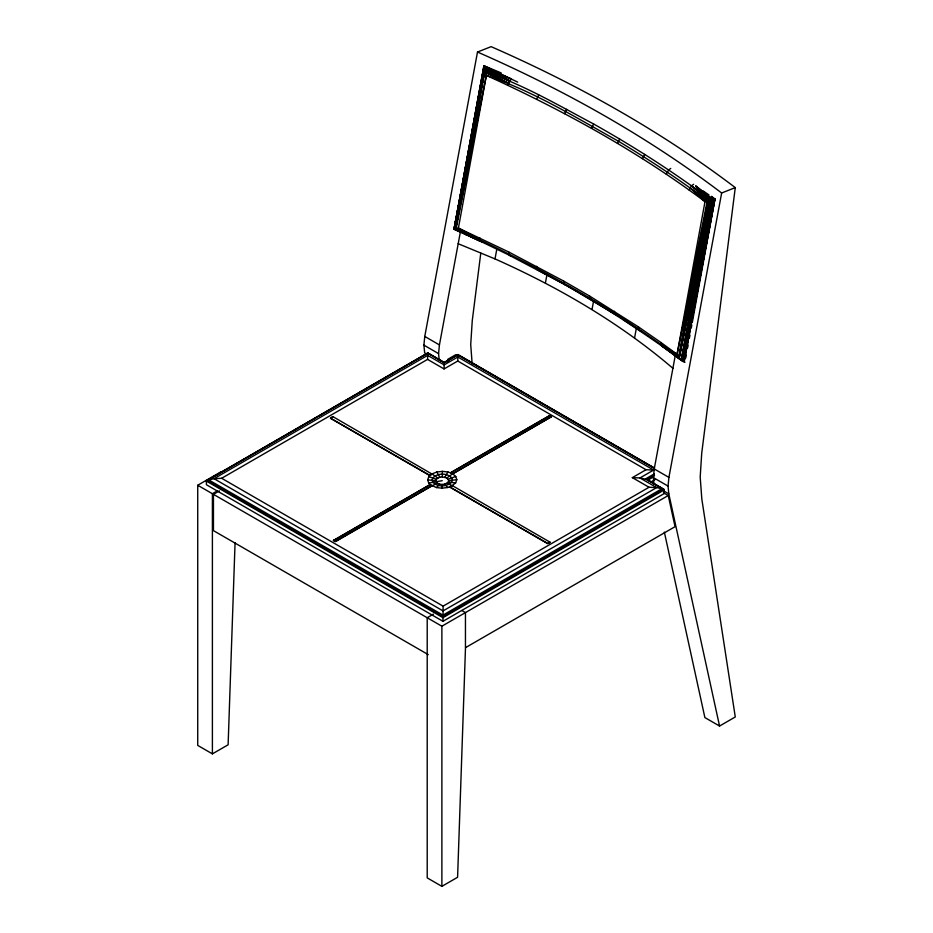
<?xml version="1.0" encoding="UTF-8"?>
<svg xmlns="http://www.w3.org/2000/svg" width="933" height="933" viewBox="0 0 933 933"><rect width="100%" height="100%" fill="white"/><g stroke="black" fill="none" stroke-linecap="round" stroke-linejoin="round"><path stroke-width="1.4" d="M695.773 186.25L710.724 199.977C673.579 171.894 634.218 146.866 593.668 124.019C558.039 105.091 522.923 84.39 484.472 71.666L453.928 229.191L458.406 228.06L508.718 251.98L563.555 280.996L564.313 284.367C606.345 307.295 646.102 334.842 684.997 362.226M536.603 266.313L537.28 269.649L565.701 285.031L614.544 314.024M442.3 476.903L446.907 477.988L448.773 480.635L448.248 482.081C445.146 485.183 439.28 485.3 436.178 482.151L436.224 479.27L439.793 477.206L442.3 476.903L442.382 471.363L447.945 471.97L452.645 473.766L455.747 476.471L456.808 479.69L455.642 482.909L450.021 487.236L547.753 543.659L550.167 542.271L547.753 543.484L450.021 487.049M654.465 468.016L457.905 354.54L444.225 362.436L427.722 352.907L206.928 480.39L214.03 478.687L443.047 610.917L656.669 487.586L649.041 487.259L443.117 606.147L442.965 621.308L664.284 493.522L663.771 489.195L647.082 479.562L639.98 477.941L632.352 477.626L646.033 469.731L653.66 470.045L639.98 477.941L656.669 487.586L663.771 489.195L442.977 616.666L206.928 480.39L206.403 481.09L206.403 484.728L442.965 621.308M445.473 362.132L457.905 354.54L457.835 356.989L444.155 364.885L427.652 355.356L214.03 478.687L221.657 478.279L427.571 359.392L427.722 352.907L443.058 362.167M427.571 359.392L444.073 368.932L444.213 362.669L457.893 354.762L654.208 468.098M442.382 471.363L436.796 472.028L432.037 473.882L428.83 476.635L427.664 479.854L428.725 483.072L431.827 485.965L335.402 541.63L333.454 540.51L429.88 484.659L436.527 487.574L442.09 488.181L442.172 484.449M444.073 368.932L457.765 361.024L457.835 356.989L653.66 470.045M508.718 251.98L509.313 255.28L565.701 285.031M479.959 238.008L480.483 241.274L510.549 255.84M235.069 542.598L228.118 744.791L212.397 753.864L197.726 745.397L197.726 485.253L221.308 471.643M427.104 354.318L424.667 352.907L423.897 345.14L424.772 336.44L477.498 52.038L491.12 46.65C577.387 84.437 660.144 130.655 735.274 187.603L701.721 453.228L700.193 477.066L701.826 499.062L735.274 716.964L719.553 726.037L704.881 717.57L664.354 532.113M439.21 360.08L438.568 353.607L439.431 344.918L460.552 231.011M654.01 484.099L653.38 477.626L654.243 468.926L675.41 354.75M719.553 726.037L668.809 493.86L668.051 486.093L668.914 477.404L721.652 193.003L735.274 187.603M692.356 322.153L714.946 199.044L704.998 201.645C637.391 151.146 563.042 110.316 486.361 75.41L483.889 70.057L484.005 65.765L501.196 72.937M480.787 253.1L472.25 320.742L470.722 344.58L472.145 363.823M678.699 358.167L683.271 361.596L712.625 199.534L695.878 186.087M483.609 67.048L511.412 79.083L509.838 80.914L483.889 70.057L454.173 229.215L483.807 66.43M454.044 228.982L484.005 65.765L517.698 82.139M454.173 229.215L483.644 68.249L511.412 79.083L483.586 67.293M685.79 357.934L686.315 355.076M687.621 347.916L688.146 345.047M689.464 337.898L689.988 335.029M691.306 327.88L691.831 325.011M672.903 368.302C619.699 322.83 558.774 287.352 495.003 258.908L496.846 248.983M545.408 283.002L546.995 274.442M592.047 309.383L593.54 301.347M634.58 337.839L636.329 328.416M681.055 360.056L711.506 199.802L679.166 358.004C610.52 305.896 534.271 264.75 456.144 228.783L486.361 75.41C533.023 91.166 575.451 117.196 618.264 141.14C649.006 159.543 678.967 179.288 707.622 200.817L691.516 185.807L689.09 189.97M711.529 196.303L714.865 199.056L684.111 361.899L714.946 199.044L712.625 199.534L682.023 360.768L662.162 346.166L661.135 342.621L638.37 326.83L589.539 295.994L563.555 280.996M683.271 361.596L714.433 199.184L712.625 199.534M507.902 85.37L509.838 80.914L483.644 68.249M536.662 99.33L538.679 94.921M564.547 113.663L566.634 109.289M591.499 128.346L593.668 124.019M617.483 143.344L619.71 139.052M642.44 158.633L644.738 154.388M666.314 174.191L668.681 169.981L670.745 168.406M444.796 477.183L447.945 471.97M436.527 487.574L439.676 484.18M446.907 477.988L452.645 473.766L551.473 416.701L452.645 473.941L450.697 472.634L549.525 415.582L551.473 416.701M661.135 342.621L677.055 354.283L679.166 358.004L709.488 200.292L691.516 185.807L693.639 184.291M315.809 417.926L206.403 481.09L442.965 617.669L664.284 489.895M318.316 416.48L406.345 365.654M408.864 364.208L427.722 353.315M330.504 418.054L332.929 416.654L432.037 474.069L429.623 475.457L330.504 418.241L429.623 475.282L432.037 473.882L437.67 478.034M330.504 418.241L332.929 416.654M197.726 485.253L212.397 493.72L217.366 490.863M428.259 654.639L213.447 530.632L213.447 494.327L219.395 490.886M455.771 354.715L447.782 359.322L447.782 362.132M333.454 540.51L429.88 484.833L431.827 485.965M450.697 472.821L549.525 415.756L551.473 416.888M333.454 540.324L335.402 541.443L431.827 485.778L437.577 483.376M450.021 487.236L452.435 485.661L446.814 483.317M654.266 473.882L645.554 478.909L662.243 488.542L442.988 615.127L208.444 479.725L427.711 353.129L444.213 362.669M654.546 475.247L647.082 479.562L663.095 489.207M647.595 480.262L653.823 476.67M651.327 481.731L655.059 479.574M433.413 614.159L427.209 617.739L427.209 877.883L441.88 886.35L457.59 877.277L465.45 648.901L465.45 612.596L461.788 610.485M213.447 494.327L441.88 626.206L465.45 612.596M465.66 612.48L668.25 495.516L675.06 526.667L465.66 647.56M448.295 479.2L455.747 476.471M442.09 488.181L447.677 487.504L452.435 485.661L550.167 542.271M442.242 480.682L428.725 483.072M448.773 480.635L456.808 479.69M448.248 482.081L455.642 482.909M427.664 479.854L435.711 480.717M428.83 476.635L436.224 479.27M458.196 243.723L495.003 258.908M477.498 52.038C563.765 89.825 646.522 136.043 721.652 193.003M483.714 69.229L509.838 80.914M453.928 229.191L460.517 232.189M464.482 233.996L467.118 235.198M480.483 241.274L455.864 228.865L479.889 239.944L458.406 228.06L486.361 75.41L455.619 228.935L484.472 71.666L454.418 229.215L480.483 241.274L455.619 228.935L484.763 72.494L508.602 83.13L484.472 71.666L454.324 229.226L481.626 241.799M537.28 269.649L538.598 270.267M591.837 300.111L589.551 297.965L589.539 295.994M616.935 315.494L614.52 313.266L614.485 311.284M640.948 331.133L639.327 330.34L638.37 326.83M459.176 355.671L559.602 413.657M562.109 415.103L653.753 468.004M424.772 336.44L439.431 344.918M654.243 468.926L668.914 477.404M457.765 361.024L646.033 469.731M423.897 345.14L438.568 353.607M653.38 477.626L668.051 486.093M663.923 491.038L668.809 493.86M663.456 492.741L668.25 495.516M632.352 477.626L649.041 487.259M450.697 472.634L452.645 473.941M221.657 478.279L443.117 606.147M661.205 344.627L678.606 357.222L707.984 200.712L678.897 357.631L661.205 344.627L677.055 354.283L707.984 200.712L679.166 358.004L710.351 200.07L691.516 185.807M624.142 320.182L637.344 328.789M703.074 190.857L708.975 194.95M711.331 196.595L714.865 199.056M662.162 346.166L681.312 360.278L711.506 199.802L682.023 360.768L676.343 356.464M695.913 186.075L712.952 199.452M444.679 484.145L447.677 487.504M436.796 472.028L439.793 477.206M441.88 626.206L441.88 886.35M212.397 493.72L212.397 753.864M704.998 201.645L677.055 354.283L707.214 200.933L689.919 187.813L704.998 201.645M432.889 477.813L432.072 480.063L432.807 482.303C437.635 487.201 446.767 487.014 451.595 482.198L452.4 479.947L451.665 477.708C446.837 472.821 437.705 472.996 432.889 477.813"/></g></svg>
